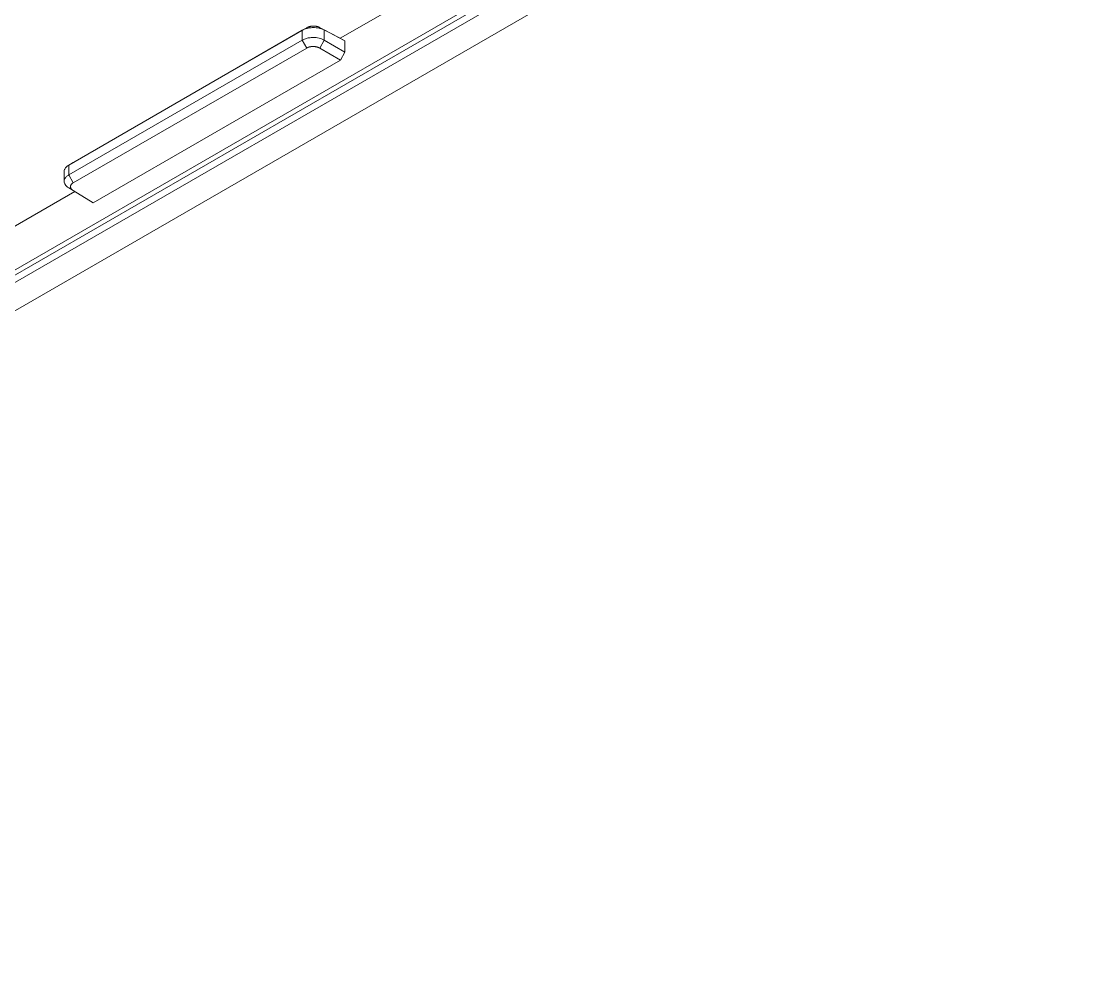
# Model space of a CAD drawing. Header units: millimetres. Extents: x 2 to 295, y 1 to 209.
# Drawn here: x 246.33 to 263.25, y 55.45 to 70.64 of the extents above; entities that cross this region are included whole.
import ezdxf

# ---------------------------------------------------------------- set-up
doc = ezdxf.new("R2010")
doc.units = ezdxf.units.MM

msp = doc.modelspace()

# ---------------------------------------------------------------- linework, layer by layer
at = {"color": 7, "linetype": 'Continuous', "lineweight": 15}
for p, q in [((227.4286, 55.827), (262.7839, 76.2372)), ((227.4993, 55.7843), (262.8546, 76.1945)), ((227.4993, 55.6655), (262.8546, 76.0757)), ((227.8989, 55.4453), (263.2542, 75.8555)), ((252.0825, 70.7537), (251.4075, 70.364)), ((250.8024, 70.4915), (247.0862, 68.3462)), ((247.1585, 68.388), (250.8748, 70.5333)), ((250.8024, 70.4915), (250.8748, 70.5333)), ((250.8024, 70.3357), (250.8024, 70.4915)), ((251.1519, 70.4965), (251.078, 70.5373)), ((251.078, 70.5373), (251.4075, 70.364)), ((251.1519, 70.4965), (251.1519, 70.3353)), ((251.4815, 70.3231), (251.1519, 70.4965)), ((247.0862, 68.1903), (250.8024, 70.3357)), ((250.8731, 70.2094), (250.8024, 70.3357)), ((251.0796, 70.2081), (251.1519, 70.3353)), ((251.1519, 70.3353), (251.4815, 70.1451)), ((251.4075, 70.364), (251.4815, 70.3231)), ((251.4815, 70.3231), (251.4815, 70.1451)), ((250.8731, 70.2094), (247.1569, 68.0641)), ((251.4091, 70.0179), (251.0796, 70.2081)), ((251.4815, 70.1451), (251.4091, 70.0179)), ((247.4767, 67.7478), (251.4091, 70.0179)), ((247.0862, 68.3462), (247.1585, 68.388)), ((247.0129, 68.2469), (247.0129, 68.0855)), ((247.0862, 68.3462), (247.0862, 68.1903)), ((247.1569, 68.0641), (247.0862, 68.1903)), ((247.1828, 67.9251), (245.8923, 67.1801)), ((247.1569, 67.9408), (247.0862, 67.9835)), ((247.1569, 67.9408), (247.4767, 67.7478))]:
    msp.add_line(p, q, dxfattribs=at)
for points, knots in [([(251.1519, 70.4965), (251.1446, 70.5001), (251.1308, 70.5071), (251.1091, 70.5151), (251.0894, 70.521), (251.0614, 70.5278), (251.024, 70.5335), (250.9695, 70.5357), (250.9106, 70.5302), (250.8502, 70.5154), (250.8182, 70.4994), (250.8024, 70.4915)], [0, 0, 0, 0, 0.0763908, 0.14358607, 0.20158242, 0.25037691, 0.38124614, 0.50046039, 0.6728396, 0.83935344, 1, 1, 1, 1]), ([(250.8748, 70.5333), (250.8756, 70.5338), (250.8773, 70.5347), (250.8807, 70.5366), (250.8848, 70.5386), (250.8903, 70.5412), (250.8959, 70.5435), (250.9011, 70.5455), (250.9058, 70.5471), (250.91, 70.5484), (250.9153, 70.55), (250.9209, 70.5515), (250.9264, 70.5528), (250.9314, 70.5538), (250.936, 70.5547), (250.9417, 70.5557), (250.9477, 70.5566), (250.9535, 70.5573), (250.9588, 70.5578), (250.9636, 70.5581), (250.9695, 70.5585), (250.9757, 70.5587), (250.9815, 70.5587), (250.9869, 70.5587), (250.9917, 70.5585), (250.9976, 70.5582), (251.0037, 70.5577), (251.0094, 70.5571), (251.0146, 70.5565), (251.0192, 70.5558), (251.0249, 70.5549), (251.0307, 70.5537), (251.0361, 70.5525), (251.0409, 70.5513), (251.0452, 70.5502), (251.0504, 70.5486), (251.0555, 70.547), (251.0614, 70.5448), (251.0671, 70.5425), (251.0721, 70.5403), (251.0756, 70.5385), (251.0773, 70.5377), (251.078, 70.5373)], [0, 0, 0, 0, 0.0156238, 0.0312476, 0.0624929, 0.0874902, 0.1249833, 0.1535513, 0.170693, 0.1964047, 0.2178317, 0.2499706, 0.2785394, 0.2956816, 0.3213942, 0.342822, 0.3749622, 0.4035322, 0.4206752, 0.4463889, 0.4678177, 0.4999594, 0.5285308, 0.5456746, 0.5713896, 0.5928195, 0.6249628, 0.6535355, 0.6706802, 0.6963964, 0.7178272, 0.7499719, 0.7785458, 0.7956911, 0.8214083, 0.8428398, 0.8749855, 0.8999889, 0.9374912, 0.9687444, 0.9866046, 1, 1, 1, 1]), ([(250.8024, 70.3357), (250.81, 70.3397), (250.8252, 70.3479), (250.8513, 70.358), (250.8798, 70.3663), (250.9105, 70.3725), (250.9429, 70.3763), (250.9805, 70.3778), (251.024, 70.3754), (251.0685, 70.3676), (251.113, 70.3548), (251.1378, 70.3424), (251.1519, 70.3353)], [0, 0, 0, 0, 0.0796711, 0.1608213, 0.2434509, 0.3275598, 0.4131482, 0.5002161, 0.6192949, 0.7501164, 0.856706, 1, 1, 1, 1]), ([(251.0796, 70.2081), (251.0787, 70.2086), (251.077, 70.2096), (251.0734, 70.2115), (251.0692, 70.2136), (251.0648, 70.2156), (251.0609, 70.2173), (251.0568, 70.219), (251.0523, 70.2206), (251.0476, 70.2223), (251.0432, 70.2237), (251.0378, 70.2253), (251.032, 70.2268), (251.0264, 70.2281), (251.0213, 70.2291), (251.0166, 70.23), (251.0107, 70.231), (251.0046, 70.2318), (250.9987, 70.2324), (250.9933, 70.2329), (250.9884, 70.2332), (250.9824, 70.2335), (250.9761, 70.2337), (250.9702, 70.2336), (250.9648, 70.2335), (250.9599, 70.2332), (250.9539, 70.2328), (250.9478, 70.2322), (250.942, 70.2315), (250.9367, 70.2308), (250.932, 70.23), (250.9263, 70.2289), (250.9205, 70.2276), (250.9151, 70.2263), (250.9102, 70.2249), (250.9059, 70.2236), (250.9006, 70.2219), (250.8956, 70.2201), (250.8911, 70.2182), (250.8873, 70.2166), (250.8832, 70.2147), (250.879, 70.2127), (250.8756, 70.2108), (250.8739, 70.2099), (250.8731, 70.2094)], [0, 0, 0, 0, 0.0156277, 0.0312554, 0.0625084, 0.0875117, 0.1025142, 0.1250174, 0.1535917, 0.1707371, 0.1964541, 0.2178853, 0.25003, 0.2786035, 0.2957483, 0.3214644, 0.3428948, 0.3750382, 0.4036105, 0.4207545, 0.4464694, 0.4678988, 0.5000407, 0.5286115, 0.5457547, 0.5714683, 0.5928966, 0.6250369, 0.6536064, 0.6707488, 0.6964613, 0.7178886, 0.7500276, 0.7785959, 0.7957377, 0.8214493, 0.8428759, 0.8750139, 0.9000111, 0.91501, 0.9375076, 0.9687527, 0.9866081, 1, 1, 1, 1]), ([(247.0862, 68.3462), (247.0791, 68.3418), (247.0647, 68.3329), (247.047, 68.3176), (247.0323, 68.301), (247.0214, 68.2832), (247.0143, 68.2643), (247.0134, 68.2514), (247.0129, 68.2449)], [0, 0, 0, 0, 0.1590415, 0.3211328, 0.4862742, 0.6544657, 0.8257076, 1, 1, 1, 1]), ([(247.0862, 67.9835), (247.0792, 67.9879), (247.0662, 67.9962), (247.0511, 68.0091), (247.04, 68.0207), (247.0272, 68.0372), (247.016, 68.0592), (247.0108, 68.0916), (247.0192, 68.1266), (247.0443, 68.1623), (247.0724, 68.1811), (247.0862, 68.1903)], [0, 0, 0, 0, 0.0780576, 0.1458108, 0.203255, 0.2503866, 0.3815272, 0.5004731, 0.6730319, 0.8395416, 1, 1, 1, 1]), ([(247.1569, 68.0641), (247.156, 68.0636), (247.1543, 68.0626), (247.151, 68.0605), (247.1474, 68.0581), (247.144, 68.0556), (247.1411, 68.0533), (247.1387, 68.0513), (247.1361, 68.049), (247.1332, 68.0462), (247.1304, 68.0432), (247.1275, 68.0398), (247.1253, 68.0369), (247.1232, 68.0338), (247.1213, 68.0308), (247.1195, 68.0275), (247.1178, 68.0238), (247.1167, 68.0207), (247.1156, 68.0174), (247.1148, 68.0142), (247.1142, 68.0107), (247.1137, 68.0069), (247.1136, 68.0037), (247.1137, 68.0004), (247.1139, 67.9971), (247.1144, 67.9936), (247.1153, 67.9898), (247.1162, 67.9867), (247.1174, 67.9834), (247.1187, 67.9802), (247.1203, 67.9768), (247.1224, 67.9732), (247.1244, 67.9702), (247.1266, 67.9671), (247.1289, 67.9641), (247.1317, 67.961), (247.1349, 67.9576), (247.1382, 67.9545), (247.1413, 67.9518), (247.1442, 67.9494), (247.1475, 67.9469), (247.1511, 67.9444), (247.1544, 67.9423), (247.1561, 67.9412), (247.1569, 67.9408)], [0, 0, 0, 0, 0.01562373, 0.03124741, 0.06249244, 0.08748948, 0.10248836, 0.12498614, 0.1413115, 0.16579868, 0.19640676, 0.21783359, 0.24997225, 0.26629808, 0.29078603, 0.32139517, 0.34282281, 0.37496276, 0.39128929, 0.41577832, 0.44638887, 0.46781752, 0.49995904, 0.51628638, 0.54077663, 0.57138872, 0.59281845, 0.62496156, 0.6412897, 0.66578113, 0.69639465, 0.71782535, 0.74996985, 0.76629865, 0.79079104, 0.82140567, 0.84283708, 0.87498254, 0.8999858, 0.91498838, 0.93749162, 0.96874461, 0.98660468, 1, 1, 1, 1])]:
    msp.add_open_spline(points, degree=3, knots=knots, dxfattribs=at)

doc.saveas('drawing.dxf')
